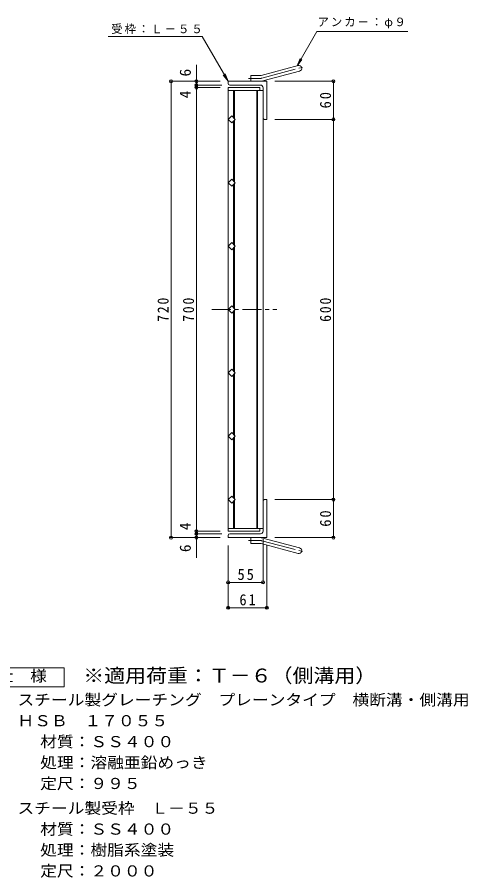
# Model space of a CAD drawing. Units: millimetres, scale not verified. Extents: x -947 to 979, y -824 to 811.
# Drawn here: x 268 to 979, y -668 to 690 of the extents above; entities that cross this region are included whole.
import ezdxf
from ezdxf.enums import TextEntityAlignment as Align

# ---------------------------------------------------------------- set-up
doc = ezdxf.new("R2010")
doc.units = ezdxf.units.MM
doc.header["$LTSCALE"] = 6
doc.header["$PDMODE"] = 32
doc.header["$PDSIZE"] = 4.8
doc.linetypes.add('CHAIN1', pattern=[8, 5, -1, 1, -1])
doc.linetypes.add('CHAIN2', pattern=[12, 9, -1, 1, -1])
for name, color, linetype, lineweight in [('B-1_ピット', 2, 'Continuous', 9), ('B-2_蓋', 3, 'Continuous', 9), ('B-4_寸法', 7, 'Continuous', 9), ('F-4_F-4ﾚｲﾔ', 2, 'Continuous', 9)]:
    doc.layers.add(name, color=color, linetype=linetype, lineweight=lineweight)
doc.styles.add('ＭＳ ゴシック', font='')
doc.styles.get('ＭＳ ゴシック').set_extended_font_data('MS Gothic')

msp = doc.modelspace()

# ---------------------------------------------------------------- linework, layer by layer
at = {"layer": 'B-1_ピット'}
for p, q in [((652.955, 598.019), (711.146, 613.611)), ((636.811, 588.713), (636.811, 597.713)), ((650.626, 597.713), (636.811, 597.713)), ((655.285, 589.326), (713.476, 604.918)), ((600.811, 585.213), (600.811, 588.713)), ((661.811, 588.713), (600.811, 588.713)), ((661.811, 588.713), (661.811, 528.713)), ((651.811, 582.713), (603.311, 582.713)), ((655.811, 578.713), (655.811, 531.213)), ((658.311, 528.713), (661.811, 528.713)), ((655.811, -121.288), (655.811, -73.788)), ((658.311, -71.288), (661.811, -71.288)), ((661.811, -131.287), (661.811, -71.288)), ((600.811, -127.788), (600.811, -131.287)), ((661.811, -131.287), (600.811, -131.287)), ((651.811, -125.288), (603.311, -125.288)), ((636.811, -131.287), (636.811, -140.288)), ((655.285, -131.901), (713.476, -147.493)), ((650.626, -140.288), (636.811, -140.288)), ((652.955, -140.594), (711.146, -156.186))]:
    msp.add_line(p, q, dxfattribs=at)
at = {"layer": 'B-1_ピット', "linetype": 'CHAIN2'}
for p, q in [((654.12, 593.673), (719.287, 611.134)), ((650.626, 593.213), (633.006, 593.213)), ((650.626, -135.788), (633.006, -135.788)), ((654.12, -136.248), (719.287, -153.709))]:
    msp.add_line(p, q, dxfattribs=at)
at = {"layer": 'B-1_ピット'}
for centre, radius, start, end in [((712.311, 609.265), 4.5, 285.00014, 104.99991), ((650.626, 606.713), 9, 270, 285.00002), ((603.311, 585.213), 2.5, 180, 270), ((650.626, 606.713), 18, 270, 285), ((651.811, 578.713), 4, 0, 90), ((658.311, 531.213), 2.5, 180, 270), ((658.311, -73.788), 2.5, 90, 180), ((651.811, -121.288), 4, 270, 0), ((603.311, -127.788), 2.5, 90, 180), ((650.626, -149.288), 18, 75, 90), ((650.626, -149.288), 9, 74.99998, 90), ((712.311, -151.84), 4.5, 255.00009, 74.99986)]:
    msp.add_arc(centre, radius, start, end, dxfattribs=at)
at = {"layer": 'B-1_ピット', "linetype": 'CHAIN2'}
for centre, start, end in [((650.626, 606.713), 270, 284.99995), ((650.626, -149.288), 75.00005, 90)]:
    msp.add_arc(centre, 13.5, start, end, dxfattribs=at)
at = {"layer": 'B-2_蓋'}
for p, q in [((600.811, 578.713), (650.811, 578.713)), ((600.811, 578.713), (600.811, -121.288)), ((600.811, 574.213), (655.811, 574.213)), ((609.311, 574.213), (609.311, 531.526)), ((610.811, 574.213), (610.811, 530.026)), ((645.811, 574.213), (645.811, -116.788)), ((647.311, 574.213), (647.311, -116.788)), ((650.811, 578.713), (650.811, 574.213)), ((655.811, 574.213), (655.811, -116.788)), ((609.311, 525.899), (609.311, 431.526)), ((610.811, 527.399), (610.811, 430.026)), ((609.311, 425.899), (609.311, 331.526)), ((610.811, 427.399), (610.811, 330.026)), ((609.311, 231.526), (609.311, 325.899)), ((610.811, 230.026), (610.811, 327.399)), ((609.311, 131.526), (609.311, 225.899)), ((610.811, 130.026), (610.811, 227.399)), ((609.311, 31.526), (609.311, 125.899)), ((610.811, 30.026), (610.811, 127.399)), ((610.811, -69.974), (610.811, 27.399)), ((609.311, -68.474), (609.311, 25.899)), ((609.311, -116.788), (609.311, -74.101)), ((610.811, -116.788), (610.811, -72.601)), ((600.811, -116.788), (655.811, -116.788)), ((600.811, -121.288), (650.811, -121.288)), ((650.811, -121.288), (650.811, -116.788))]:
    msp.add_line(p, q, dxfattribs=at)
at = {"layer": 'B-2_蓋', "linetype": 'CHAIN1'}
msp.add_line((575.266, 228.713), (677.752, 228.713), dxfattribs=at)
at = {"layer": 'B-2_蓋'}
for points in [[(612.125, 528.713), (606.468, 523.056), (600.811, 528.713), (606.468, 534.369)], [(612.125, 428.713), (606.468, 423.056), (600.811, 428.713), (606.468, 434.369)], [(612.125, 328.713), (606.468, 323.056), (600.811, 328.713), (606.468, 334.369)], [(612.125, 228.713), (606.468, 223.056), (600.811, 228.713), (606.468, 234.369)], [(612.125, 128.713), (606.468, 123.056), (600.811, 128.713), (606.468, 134.369)], [(612.125, 28.713), (606.468, 23.056), (600.811, 28.713), (606.468, 34.369)], [(612.125, -71.288), (606.468, -65.631), (600.811, -71.288), (606.468, -76.944)]]:
    msp.add_lwpolyline(points, close=True, dxfattribs=at)
at = {"layer": 'B-4_寸法'}
for p, q in [((411.485, 659.312), (560.05, 659.312)), ((600.811, 588.713), (560.05, 659.312)), ((709.561, 613.162), (714.344, 624.71)), ((550.811, -163.113), (550.811, 614.503)), ((709.561, 613.162), (717.171, 623.079)), ((600.811, 588.713), (593.201, 598.63)), ((600.811, 588.713), (596.027, 600.261)), ((588.311, 588.713), (509.311, 588.713)), ((510.811, -131.288), (510.811, 588.713)), ((674.311, 588.713), (768.311, 588.713)), ((766.811, -131.287), (766.811, 588.713)), ((590.811, 582.713), (549.311, 582.713)), ((588.311, 578.713), (549.311, 578.713)), ((674.311, 528.713), (768.311, 528.713)), ((674.311, -71.288), (768.311, -71.288)), ((588.311, -121.288), (549.311, -121.288)), ((588.311, -131.288), (509.311, -131.288)), ((590.811, -125.287), (549.311, -125.287)), ((655.811, -133.788), (655.811, -203.388)), ((674.311, -131.287), (768.311, -131.287)), ((600.811, -143.788), (600.811, -243.388)), ((661.811, -143.788), (661.811, -243.388)), ((600.811, -201.888), (655.811, -201.888)), ((600.811, -241.888), (661.811, -241.888))]:
    msp.add_line(p, q, dxfattribs=at)
msp.add_lwpolyline([(709.561, 613.162), (740.849, 667.354), (883.978, 667.354)], dxfattribs=at)
for p in [(510.811, 588.713), (550.811, 588.713), (550.811, 582.713), (766.811, 588.713), (550.811, 578.713), (766.811, 528.713), (766.811, -71.288), (550.811, -121.288), (510.811, -131.288), (550.811, -125.287), (550.811, -131.288), (766.811, -131.287), (600.811, -201.888), (655.811, -201.888), (600.811, -241.888), (661.811, -241.888)]:
    msp.add_point(p, dxfattribs=at)
at = {"layer": 'F-4_F-4ﾚｲﾔ'}
msp.add_lwpolyline([(207.351, -366.432), (207.351, -336.433), (342.351, -336.433), (342.351, -366.432)], close=True, dxfattribs=at)

# ---------------------------------------------------------------- texts
at = {"layer": 'B-4_寸法', "color": 2, "style": 'ＭＳ ゴシック'}
for s, p in [('6', (547.211, 596.372)), ('4', (547.211, 561.893)), ('4', (547.211, -119.499)), ('6', (547.211, -154.06))]:
    msp.add_text(s, height=17.6, rotation=90, dxfattribs=at).set_placement(p, align=Align.BOTTOM_LEFT)
at = {"layer": 'B-4_寸法', "char_height": 13.2, "attachment_point": 7, "style": 'ＭＳ ゴシック'}
for s, insert in [('\\T1.17;受枠：Ｌ－５５', (416.402, 663.204)), ('\\T1.17;アンカ－：φ９', (741.653, 672.096))]:
    msp.add_mtext(s, dxfattribs=dict(at, insert=insert))
at = {"layer": 'B-4_寸法', "color": 2, "char_height": 17.6, "attachment_point": 7, "rotation": 90, "style": 'ＭＳ ゴシック'}
for s, insert in [('\\T1.27;\\W0.95;60', (763.211, 545.963)), ('\\T1.27;\\W0.9;720', (507.211, 209.213)), ('\\T1.27;\\W0.9;700', (547.211, 209.213)), ('\\T1.27;\\W0.9;600', (763.211, 209.213)), ('\\T1.27;\\W0.95;60', (763.211, -114.038))]:
    msp.add_mtext(s, dxfattribs=dict(at, insert=insert))
at = {"layer": 'B-4_寸法', "color": 2, "char_height": 17.6, "attachment_point": 7, "style": 'ＭＳ ゴシック'}
for s, insert in [('\\T1.27;\\W0.95;55', (615.561, -198.288)), ('\\T1.27;\\W0.95;61', (618.561, -238.288))]:
    msp.add_mtext(s, dxfattribs=dict(at, insert=insert))
at = {"layer": 'F-4_F-4ﾚｲﾔ', "style": 'ＭＳ ゴシック', "width": 1.1}
for s, p in [('仕\u3000様', (235.851, -363.433)), ('スチール製グレーチング\u3000プレーンタイプ\u3000横断溝・側溝用', (268.605, -401.185)), ('ＨＳＢ\u3000１７０５５', (268.605, -434.185)), ('材質：ＳＳ４００', (304.432, -467.185)), ('処理：溶融亜鉛めっき', (304.432, -500.185)), ('定尺：９９５', (304.432, -533.185)), ('スチール製受枠\u3000Ｌ－５５', (268.605, -572.185)), ('材質：ＳＳ４００', (304.433, -605.185)), ('処理：樹脂系塗装', (304.433, -638.185)), ('定尺：２０００', (304.433, -671.185))]:
    msp.add_text(s, height=17.6, dxfattribs=at).set_placement(p, align=Align.BOTTOM_LEFT)
at = {"layer": 'F-4_F-4ﾚｲﾔ', "color": 3, "style": 'ＭＳ ゴシック', "width": 1.1}
msp.add_text('※適用荷重：Ｔ－６（側溝用）', height=21.99, dxfattribs=at).set_placement((372.351, -366.432), align=Align.BOTTOM_LEFT)

doc.saveas('drawing.dxf')
